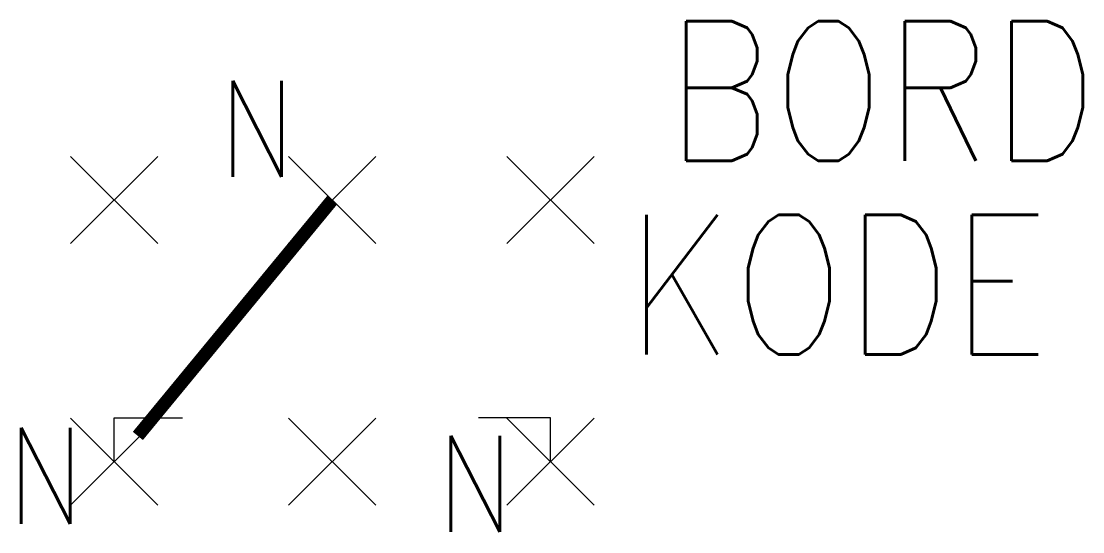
# Model space of a CAD drawing. Extents: x 187.9 to 212.2, y 175.4 to 187.1.
import ezdxf
from ezdxf.enums import TextEntityAlignment as Align

# ---------------------------------------------------------------- set-up
doc = ezdxf.new("R2010")
doc.units = 0
doc.header["$LTSCALE"] = 6
doc.header["$PDMODE"] = 3
for name, color, linetype in [('1', 7, 'CONTINUOUS'), ('10', 1, 'CONTINUOUS'), ('11', 3, 'CONTINUOUS'), ('12', 2, 'CONTINUOUS'), ('C', 7, 'CONTINUOUS')]:
    doc.layers.add(name, color=color, linetype=linetype)
doc.styles.get("Standard").update_dxf_attribs({"font": 'simplex', "width": 0.85})

msp = doc.modelspace()

# ---------------------------------------------------------------- linework, layer by layer
at = {"layer": '1', "color": 0}
for p, q in [((190, 177), (190, 178.007)), ((190, 178.007), (191.567, 178.007)), ((200, 178.007), (198.353, 178.007)), ((200, 177), (200, 178.007))]:
    msp.add_line(p, q, dxfattribs=at)
at = {"layer": '1', "color": 0, "const_width": 0.3}
msp.add_lwpolyline([(195, 183), (190.544, 177.591)], dxfattribs=at)
at = {"layer": 'C', "color": 0}
for p in [(190, 183), (195, 183), (200, 183), (190, 177), (195, 177), (200, 177)]:
    msp.add_point(p, dxfattribs=at)

# ---------------------------------------------------------------- texts
at = {"layer": '10', "color": 0, "width": 0.85}
for p in [(194.16, 183.529), (189.314, 175.579), (199.158, 175.394)]:
    msp.add_attdef('N', text='', height=2.2, dxfattribs=at).set_placement(p, align=Align.RIGHT)
at = {"layer": '11', "color": 0, "width": 0.85}
msp.add_attdef('BORD', (202.641, 183.899), '', height=3.2, dxfattribs=at)
at = {"layer": '12', "color": 0, "width": 0.85}
msp.add_attdef('KODE', (201.732, 179.461), '-K', height=3.2, dxfattribs=at)

doc.saveas('drawing.dxf')
